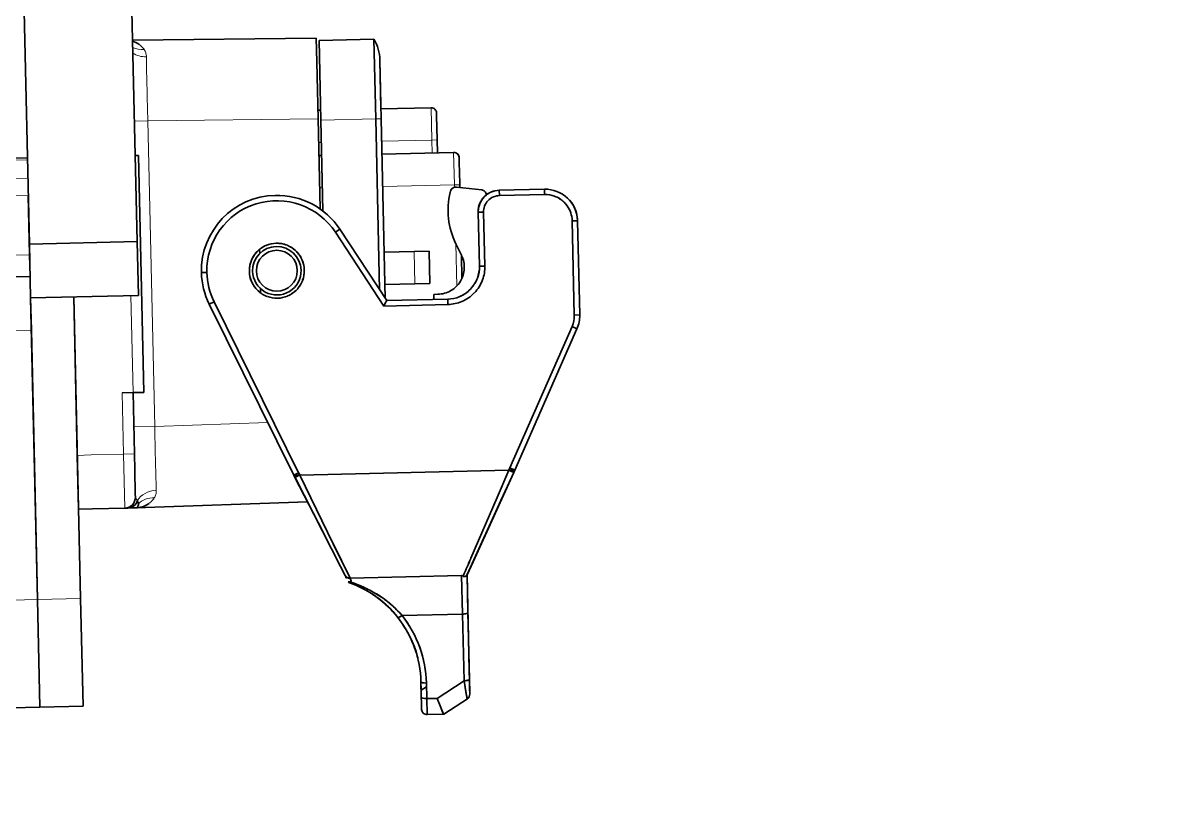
# Model space of a CAD drawing. Header units: inches. Extents: x 185496 to 352137, y 107182 to 179410.
# Drawn here: x 236063.6 to 236169.7, y 166601.7 to 166675.4 of the extents above; entities that cross this region are included whole.
import ezdxf

# ---------------------------------------------------------------- set-up
doc = ezdxf.new("R2010")
doc.units = ezdxf.units.IN
doc.header["$MEASUREMENT"] = 0
doc.linetypes.add('DASH', pattern=[0.35, 0.25, -0.1])

# ---------------------------------------------------------------- blocks, each defined once
blk = doc.blocks.new('机器人')
at = {"color": 7, "lineweight": 35, "ltscale": 0.000339418}
blk.add_line((-1702.19, 887.93), (-1702.2, 887.92), dxfattribs=at)
at = {"color": 7, "lineweight": 35, "ltscale": 0.003319}
blk.add_line((-1701.26, 888.33), (-1701.39, 888.3), dxfattribs=at)
at = {"color": 7, "lineweight": 35, "ltscale": 0.002843}
blk.add_line((-1701.39, 888.3), (-1701.28, 888.33), dxfattribs=at)
at = {"color": 7, "lineweight": 35, "ltscale": 0.218634}
for p, q in [((-1700.54, 888.42), (-1691.8, 888.42)), ((-1691.8, 888.42), (-1700.54, 888.42)), ((-1691.8, 888.42), (-1700.54, 888.42)), ((-1700.54, 888.42), (-1691.8, 888.42)), ((-1700.54, 888.42), (-1691.8, 888.42)), ((-1691.8, 887.92), (-1700.54, 887.92)), ((-1691.8, 887.92), (-1700.54, 887.92))]:
    blk.add_line(p, q, dxfattribs=at)
at = {"color": 7, "lineweight": 35, "ltscale": 0.0125}
for p, q in [((-1700.54, 887.92), (-1700.54, 888.42)), ((-1700.54, 887.92), (-1700.54, 888.42)), ((-1691.8, 888.42), (-1691.8, 887.92)), ((-1691.8, 888.42), (-1691.8, 887.92)), ((-1703.54, 885.42), (-1703.04, 885.42)), ((-1703.54, 885.42), (-1703.04, 885.42)), ((-1703.54, 881.22), (-1703.04, 881.22)), ((-1701.54, 879.72), (-1701.54, 879.22)), ((-1696.54, 879.22), (-1696.54, 879.72)), ((-1693.54, 876.22), (-1693.04, 876.22)), ((-1699.99, 865.93), (-1700.25, 866.36)), ((-1699.99, 865.93), (-1700.25, 866.36)), ((-1696.54, 853.92), (-1696.54, 853.42)), ((-1696.54, 853.92), (-1696.54, 853.42))]:
    blk.add_line(p, q, dxfattribs=at)
at = {"color": 7, "lineweight": 35, "ltscale": 0.012501}
for p, q in [((-1690.74, 887.69), (-1690.53, 888.14)), ((-1690.74, 887.69), (-1690.53, 888.14)), ((-1677.54, 882.08), (-1677.76, 881.63)), ((-1693.8, 854.53), (-1693.59, 854.08)), ((-1693.8, 854.53), (-1693.59, 854.08))]:
    blk.add_line(p, q, dxfattribs=at)
at = {"color": 7, "lineweight": 35, "ltscale": 0.358234}
blk.add_line((-1690.53, 888.14), (-1677.54, 882.08), dxfattribs=at)
blk.add_line((-1690.53, 888.14), (-1677.54, 882.08), dxfattribs=at)
blk.add_line((-1690.53, 888.14), (-1677.54, 882.08), dxfattribs=at)
blk.add_line((-1690.53, 888.14), (-1677.54, 882.08), dxfattribs=at)
blk.add_line((-1690.53, 888.14), (-1677.54, 882.08), dxfattribs=at)
at = {"color": 7, "lineweight": 35, "ltscale": 0.358018}
blk.add_line((-1677.76, 881.63), (-1690.74, 887.69), dxfattribs=at)
blk.add_line((-1677.76, 881.63), (-1690.74, 887.69), dxfattribs=at)
at = {"color": 7, "lineweight": 35, "ltscale": 0.105}
for p, q in [((-1703.54, 881.22), (-1703.54, 885.42)), ((-1703.54, 881.22), (-1703.54, 885.42)), ((-1703.04, 885.42), (-1703.04, 881.22)), ((-1703.04, 885.42), (-1703.04, 881.22))]:
    blk.add_line(p, q, dxfattribs=at)
at = {"color": 7, "lineweight": 35, "ltscale": 0.005876}
blk.add_line((-1677.55, 881.54), (-1677.76, 881.63), dxfattribs=at)
blk.add_line((-1677.55, 881.54), (-1677.76, 881.63), dxfattribs=at)
at = {"color": 7, "lineweight": 35, "ltscale": 0.006119}
blk.add_line((-1677.76, 881.63), (-1677.54, 881.53), dxfattribs=at)
at = {"color": 7, "lineweight": 35, "ltscale": 0.004702}
blk.add_line((-1677.55, 881.54), (-1677.53, 881.72), dxfattribs=at)
at = {"color": 7, "lineweight": 35, "ltscale": 0.004684}
blk.add_line((-1677.55, 881.54), (-1677.53, 881.72), dxfattribs=at)
at = {"color": 7, "lineweight": 35, "ltscale": 0.00623}
blk.add_line((-1677.32, 881.98), (-1677.54, 882.08), dxfattribs=at)
blk.add_line((-1677.32, 881.98), (-1677.54, 882.08), dxfattribs=at)
at = {"color": 7, "lineweight": 35, "ltscale": 0.006064}
blk.add_line((-1677.54, 882.08), (-1677.34, 881.93), dxfattribs=at)
blk.add_line((-1677.54, 882.08), (-1677.34, 881.93), dxfattribs=at)
at = {"color": 7, "lineweight": 35, "ltscale": 0.00027262}
blk.add_line((-1677.54, 882.08), (-1677.54, 882.08), dxfattribs=at)
at = {"color": 7, "lineweight": 35, "ltscale": 0.000273571}
blk.add_line((-1677.54, 882.08), (-1677.54, 882.08), dxfattribs=at)
at = {"color": 7, "lineweight": 35, "ltscale": 0.00045269}
blk.add_line((-1677.51, 882.01), (-1677.51, 882.03), dxfattribs=at)
at = {"color": 7, "lineweight": 35, "ltscale": 0.001063}
blk.add_line((-1677.5, 881.97), (-1677.5, 882.01), dxfattribs=at)
at = {"color": 7, "lineweight": 35, "ltscale": 0.089105}
blk.add_line((-1674.12, 880.41), (-1677.32, 881.98), dxfattribs=at)
at = {"color": 7, "lineweight": 35, "ltscale": 0.004661}
blk.add_line((-1677.15, 881.89), (-1677.32, 881.97), dxfattribs=at)
at = {"color": 7, "lineweight": 35, "ltscale": 0.485287}
blk.add_line((-1677.54, 862.11), (-1677.54, 881.53), dxfattribs=at)
blk.add_line((-1677.54, 862.11), (-1677.54, 881.53), dxfattribs=at)
at = {"color": 7, "lineweight": 35, "ltscale": 0.068616}
blk.add_line((-1677.54, 881.53), (-1675.05, 880.38), dxfattribs=at)
at = {"color": 7, "lineweight": 35, "ltscale": 0.068612}
blk.add_line((-1677.54, 881.53), (-1675.05, 880.38), dxfattribs=at)
at = {"color": 7, "lineweight": 35, "ltscale": 0.05925}
blk.add_line((-1703.92, 877.25), (-1703.6, 879.6), dxfattribs=at)
blk.add_line((-1703.92, 877.25), (-1703.6, 879.6), dxfattribs=at)
at = {"color": 7, "lineweight": 35, "ltscale": 0.125}
for p, q in [((-1701.54, 879.72), (-1696.54, 879.72)), ((-1701.54, 879.72), (-1696.54, 879.72)), ((-1701.54, 879.22), (-1696.54, 879.22)), ((-1699.54, 847.52), (-1694.54, 847.52)), ((-1679.83, 841.52), (-1674.83, 841.52)), ((-1694.54, 837.52), (-1699.54, 837.52))]:
    blk.add_line(p, q, dxfattribs=at)
at = {"color": 7, "lineweight": 35, "ltscale": 0.153748}
blk.add_line((-1675.05, 880.38), (-1669.46, 877.82), dxfattribs=at)
at = {"color": 7, "lineweight": 35, "ltscale": 0.153751}
blk.add_line((-1675.05, 880.38), (-1669.46, 877.82), dxfattribs=at)
at = {"color": 7, "lineweight": 35, "ltscale": 0.014568}
blk.add_line((-1673.59, 880.16), (-1674.12, 880.41), dxfattribs=at)
at = {"color": 7, "lineweight": 35, "ltscale": 0.000640869}
blk.add_line((-1706.62, 877.57), (-1706.64, 877.57), dxfattribs=at)
at = {"color": 7, "lineweight": 35, "ltscale": 0.01283}
blk.add_line((-1706.11, 877.57), (-1706.62, 877.57), dxfattribs=at)
at = {"color": 7, "lineweight": 35, "ltscale": 0.018713}
blk.add_line((-1705.36, 877.57), (-1706.11, 877.57), dxfattribs=at)
at = {"color": 7, "lineweight": 35, "ltscale": 0.030319}
blk.add_line((-1704.14, 877.57), (-1705.36, 877.57), dxfattribs=at)
at = {"color": 7, "lineweight": 13, "ltscale": 0.0125}
for p, q in [((-1704.14, 877.57), (-1704.14, 877.07)), ((-1708.34, 875.57), (-1708.34, 875.07))]:
    blk.add_line(p, q, dxfattribs=at)
at = {"color": 7, "lineweight": 35, "ltscale": 0.006796}
blk.add_line((-1704.14, 877.57), (-1703.87, 877.57), dxfattribs=at)
at = {"color": 7, "lineweight": 35, "ltscale": 0.030166}
blk.add_line((-1698.67, 877.08), (-1697.58, 877.59), dxfattribs=at)
blk.add_line((-1698.67, 877.08), (-1697.58, 877.59), dxfattribs=at)
at = {"color": 7, "lineweight": 35, "ltscale": 0.054541}
blk.add_line((-1697.61, 877.57), (-1695.43, 877.57), dxfattribs=at)
at = {"color": 7, "lineweight": 35, "ltscale": 0.000846608}
blk.add_line((-1669.46, 877.82), (-1669.43, 877.8), dxfattribs=at)
at = {"color": 7, "lineweight": 35, "ltscale": 0.000847248}
blk.add_line((-1669.46, 877.82), (-1669.43, 877.8), dxfattribs=at)
at = {"color": 7, "lineweight": 35, "ltscale": 0.087646}
blk.add_line((-1667.92, 877.42), (-1664.42, 877.42), dxfattribs=at)
blk.add_line((-1667.92, 877.42), (-1664.42, 877.42), dxfattribs=at)
blk.add_line((-1667.92, 877.42), (-1664.42, 877.42), dxfattribs=at)
at = {"color": 7, "lineweight": 35, "ltscale": 0.220834}
blk.add_line((-1659.09, 877.42), (-1667.92, 877.42), dxfattribs=at)
at = {"color": 7, "lineweight": 35, "ltscale": 0.154688}
for p, q in [((-1658.23, 877.42), (-1664.42, 877.42)), ((-1664.42, 877.42), (-1658.23, 877.42)), ((-1664.42, 877.42), (-1658.23, 877.42)), ((-1664.29, 876.92), (-1658.1, 876.92)), ((-1664.29, 876.92), (-1658.1, 876.92))]:
    blk.add_line(p, q, dxfattribs=at)
at = {"color": 7, "lineweight": 35, "ltscale": 0.017273}
blk.add_line((-1659.09, 877.42), (-1658.4, 877.42), dxfattribs=at)
at = {"color": 7, "lineweight": 35, "ltscale": 0.007233}
blk.add_line((-1659.09, 877.42), (-1658.8, 877.42), dxfattribs=at)
at = {"color": 7, "lineweight": 35, "ltscale": 0.011298}
blk.add_line((-1658.8, 877.42), (-1658.35, 877.42), dxfattribs=at)
at = {"color": 7, "lineweight": 35, "ltscale": 0.001257}
for p, q in [((-1658.4, 877.42), (-1658.35, 877.42)), ((-1674.95, 847.01), (-1674.99, 847.04))]:
    blk.add_line(p, q, dxfattribs=at)
at = {"color": 7, "lineweight": 35, "ltscale": 0.031631}
blk.add_line((-1658.23, 877.42), (-1656.96, 877.42), dxfattribs=at)
at = {"color": 7, "lineweight": 35, "ltscale": 0.023926}
blk.add_line((-1658.23, 877.42), (-1657.27, 877.42), dxfattribs=at)
blk.add_line((-1658.23, 877.42), (-1657.27, 877.42), dxfattribs=at)
at = {"color": 7, "lineweight": 35, "ltscale": 0.007706}
blk.add_line((-1657.27, 877.42), (-1656.96, 877.42), dxfattribs=at)
blk.add_line((-1657.27, 877.42), (-1656.96, 877.42), dxfattribs=at)
at = {"color": 7, "lineweight": 35, "ltscale": 0.002884}
blk.add_line((-1656.96, 877.42), (-1656.85, 877.42), dxfattribs=at)
blk.add_line((-1656.96, 877.42), (-1656.85, 877.42), dxfattribs=at)
blk.add_line((-1656.96, 877.42), (-1656.85, 877.42), dxfattribs=at)
at = {"color": 7, "lineweight": 13, "ltscale": 0.075}
for p, q in [((-1704.14, 877.07), (-1707.14, 877.07)), ((-1711.34, 875.07), (-1708.34, 875.07)), ((-1695.04, 873.2), (-1698.04, 873.2)), ((-1679.84, 845.82), (-1679.84, 842.82))]:
    blk.add_line(p, q, dxfattribs=at)
at = {"color": 7, "lineweight": 35, "ltscale": 0.166249}
blk.add_line((-1707.14, 870.42), (-1707.14, 877.07), dxfattribs=at)
at = {"color": 7, "lineweight": 13, "ltscale": 0.005902}
blk.add_line((-1703.91, 877.07), (-1704.14, 877.07), dxfattribs=at)
at = {"color": 7, "lineweight": 13, "ltscale": 0.166249}
blk.add_line((-1704.14, 870.42), (-1704.14, 877.07), dxfattribs=at)
at = {"color": 7, "lineweight": 35, "ltscale": 0.002826}
blk.add_line((-1703.55, 876.7), (-1703.44, 876.67), dxfattribs=at)
at = {"color": 7, "lineweight": 13, "ltscale": 0.098819}
blk.add_line((-1694.74, 877.07), (-1698.69, 877.07), dxfattribs=at)
at = {"color": 7, "lineweight": 35, "ltscale": 0.003399}
blk.add_line((-1667.92, 877.1), (-1667.8, 877.04), dxfattribs=at)
at = {"color": 7, "lineweight": 35, "ltscale": 0.003398}
blk.add_line((-1667.92, 877.1), (-1667.8, 877.04), dxfattribs=at)
at = {"color": 7, "lineweight": 35, "ltscale": 0.003442}
blk.add_line((-1667.8, 877.04), (-1667.86, 876.92), dxfattribs=at)
at = {"color": 7, "lineweight": 35, "ltscale": 0.003403}
for p, q in [((-1667.8, 877.04), (-1667.86, 876.92)), ((-1674.84, 846.68), (-1674.84, 846.82))]:
    blk.add_line(p, q, dxfattribs=at)
at = {"color": 7, "lineweight": 35, "ltscale": 0.25882}
blk.add_line((-1667.86, 876.92), (-1667.86, 866.57), dxfattribs=at)
blk.add_line((-1667.86, 876.92), (-1667.86, 866.57), dxfattribs=at)
at = {"color": 7, "lineweight": 35, "ltscale": 0.08934}
blk.add_line((-1667.86, 876.92), (-1664.29, 876.92), dxfattribs=at)
blk.add_line((-1667.86, 876.92), (-1664.29, 876.92), dxfattribs=at)
at = {"color": 7, "lineweight": 35, "ltscale": 0.140221}
blk.add_line((-1664.29, 876.92), (-1664.29, 871.31), dxfattribs=at)
blk.add_line((-1664.29, 876.92), (-1664.29, 871.31), dxfattribs=at)
at = {"color": 7, "lineweight": 35, "ltscale": 0.074193}
blk.add_line((-1658.1, 876.92), (-1656.53, 874.4), dxfattribs=at)
blk.add_line((-1658.1, 876.92), (-1656.53, 874.4), dxfattribs=at)
at = {"color": 7, "lineweight": 35, "ltscale": 0.065097}
for p, q in [((-1655.04, 874.98), (-1656.42, 877.19)), ((-1656.42, 877.19), (-1655.04, 874.98)), ((-1655.04, 874.98), (-1656.42, 877.19))]:
    blk.add_line(p, q, dxfattribs=at)
at = {"color": 7, "lineweight": 35, "ltscale": 0.003381}
blk.add_line((-1710.71, 875.57), (-1710.84, 875.57), dxfattribs=at)
at = {"color": 7, "lineweight": 35, "ltscale": 0.002441}
for p, q in [((-1710.61, 875.57), (-1710.71, 875.57)), ((-1667.89, 866.22), (-1667.99, 866.22)), ((-1667.89, 866.22), (-1667.99, 866.22))]:
    blk.add_line(p, q, dxfattribs=at)
at = {"color": 7, "lineweight": 35, "ltscale": 0.056674}
blk.add_line((-1708.34, 875.57), (-1710.61, 875.57), dxfattribs=at)
at = {"color": 7, "lineweight": 35, "ltscale": 0.030002}
blk.add_line((-1707.14, 875.57), (-1708.34, 875.57), dxfattribs=at)
at = {"color": 7, "lineweight": 35, "ltscale": 0.010001}
blk.add_line((-1694.02, 875.32), (-1694.02, 874.92), dxfattribs=at)
at = {"color": 7, "lineweight": 35, "ltscale": 0.141779}
blk.add_line((-1693.54, 870.55), (-1693.54, 876.22), dxfattribs=at)
blk.add_line((-1693.54, 870.55), (-1693.54, 876.22), dxfattribs=at)
at = {"color": 7, "lineweight": 35, "ltscale": 0.148708}
blk.add_line((-1693.04, 876.22), (-1693.04, 870.27), dxfattribs=at)
blk.add_line((-1693.04, 876.22), (-1693.04, 870.27), dxfattribs=at)
at = {"color": 7, "lineweight": 35, "ltscale": 0.116249}
blk.add_line((-1711.34, 870.42), (-1711.34, 875.07), dxfattribs=at)
at = {"color": 7, "lineweight": 13, "ltscale": 0.030002}
blk.add_line((-1707.14, 875.07), (-1708.34, 875.07), dxfattribs=at)
at = {"color": 7, "lineweight": 13, "ltscale": 0.116249}
blk.add_line((-1708.34, 870.42), (-1708.34, 875.07), dxfattribs=at)
at = {"color": 7, "lineweight": 35, "ltscale": 0.034641}
for p, q in [((-1698.04, 874.59), (-1698.04, 873.2)), ((-1695.04, 874.59), (-1695.04, 873.2))]:
    blk.add_line(p, q, dxfattribs=at)
at = {"color": 7, "lineweight": 35, "ltscale": 0.075}
for p, q in [((-1695.04, 874.59), (-1698.04, 874.59)), ((-1674.84, 845.82), (-1674.84, 842.82)), ((-1694.54, 837.52), (-1691.54, 837.52))]:
    blk.add_line(p, q, dxfattribs=at)
at = {"color": 7, "lineweight": 35, "ltscale": 0.011978}
blk.add_line((-1693.54, 874.92), (-1694.02, 874.92), dxfattribs=at)
at = {"color": 7, "lineweight": 35, "ltscale": 0.024582}
blk.add_line((-1656.53, 874.4), (-1656.53, 873.42), dxfattribs=at)
blk.add_line((-1656.53, 874.4), (-1656.53, 873.42), dxfattribs=at)
at = {"color": 7, "lineweight": 35, "ltscale": 3.97901e-05}
blk.add_line((-1655.04, 874.98), (-1655.04, 874.98), dxfattribs=at)
at = {"color": 7, "lineweight": 35, "ltscale": 0.03887}
blk.add_line((-1655.04, 874.98), (-1655.04, 873.42), dxfattribs=at)
at = {"color": 7, "lineweight": 35, "ltscale": 0.038876}
blk.add_line((-1655.04, 873.42), (-1655.04, 874.98), dxfattribs=at)
blk.add_line((-1655.04, 873.42), (-1655.04, 874.98), dxfattribs=at)
at = {"color": 7, "lineweight": 35, "ltscale": 5.18799e-05}
blk.add_line((-1655.04, 874.98), (-1655.04, 874.98), dxfattribs=at)
at = {"color": 7, "lineweight": 35, "ltscale": 5.34929e-05}
blk.add_line((-1655.04, 874.98), (-1655.04, 874.98), dxfattribs=at)
at = {"color": 7, "lineweight": 35, "ltscale": 0.069492}
for p, q in [((-1698.04, 873.2), (-1698.04, 870.42)), ((-1695.04, 870.42), (-1695.04, 873.2))]:
    blk.add_line(p, q, dxfattribs=at)
at = {"color": 7, "lineweight": 35, "ltscale": 0.036212}
blk.add_line((-1656.53, 873.42), (-1657.97, 873.42), dxfattribs=at)
at = {"color": 7, "lineweight": 35, "ltscale": 0.014739}
for p, q in [((-1657.32, 872.92), (-1657.63, 873.42)), ((-1657.32, 872.92), (-1657.63, 873.42)), ((-1657.63, 873.42), (-1657.32, 872.92)), ((-1657.32, 872.92), (-1657.63, 873.42)), ((-1657.63, 873.42), (-1657.32, 872.92))]:
    blk.add_line(p, q, dxfattribs=at)
at = {"color": 7, "lineweight": 35, "ltscale": 0.037057}
blk.add_line((-1655.04, 873.42), (-1656.53, 873.42), dxfattribs=at)
blk.add_line((-1655.04, 873.42), (-1656.53, 873.42), dxfattribs=at)
at = {"color": 7, "lineweight": 35, "ltscale": 0.000377423}
blk.add_line((-1661.78, 872.22), (-1661.76, 872.23), dxfattribs=at)
at = {"color": 7, "lineweight": 35, "ltscale": 0.003042}
blk.add_line((-1661.6, 872.29), (-1661.71, 872.25), dxfattribs=at)
at = {"color": 7, "lineweight": 35, "ltscale": 0.006491}
blk.add_line((-1661.6, 872.29), (-1661.36, 872.38), dxfattribs=at)
at = {"color": 7, "lineweight": 35, "ltscale": 0.006549}
blk.add_line((-1661.35, 872.38), (-1661.6, 872.29), dxfattribs=at)
at = {"color": 7, "lineweight": 35, "ltscale": 0.002082}
blk.add_line((-1661.53, 872.32), (-1661.45, 872.35), dxfattribs=at)
at = {"color": 7, "lineweight": 35, "ltscale": 0.003932}
blk.add_line((-1661.36, 872.38), (-1661.5, 872.33), dxfattribs=at)
at = {"color": 7, "lineweight": 35, "ltscale": 0.006497}
blk.add_line((-1661.43, 872.35), (-1661.18, 872.44), dxfattribs=at)
at = {"color": 7, "lineweight": 35, "ltscale": 0.00215}
blk.add_line((-1660.42, 872.65), (-1660.34, 872.67), dxfattribs=at)
at = {"color": 7, "lineweight": 35, "ltscale": 0.000722933}
blk.add_line((-1660.34, 872.67), (-1660.31, 872.67), dxfattribs=at)
at = {"color": 7, "lineweight": 35, "ltscale": 0.000663349}
blk.add_line((-1660.31, 872.67), (-1660.34, 872.67), dxfattribs=at)
at = {"color": 7, "lineweight": 35, "ltscale": 0.019696}
blk.add_line((-1657.32, 872.92), (-1658.1, 872.92), dxfattribs=at)
at = {"color": 7, "lineweight": 35, "ltscale": 0.036209}
blk.add_line((-1658.1, 872.92), (-1656.66, 872.92), dxfattribs=at)
at = {"color": 7, "lineweight": 35, "ltscale": 0.016513}
blk.add_line((-1656.66, 872.92), (-1657.32, 872.92), dxfattribs=at)
at = {"color": 7, "lineweight": 35, "ltscale": 0.010849}
blk.add_line((-1656.22, 872.92), (-1656.66, 872.92), dxfattribs=at)
blk.add_line((-1656.22, 872.92), (-1656.66, 872.92), dxfattribs=at)
at = {"color": 7, "lineweight": 35, "ltscale": 0.015063}
blk.add_line((-1655.62, 872.92), (-1656.22, 872.92), dxfattribs=at)
blk.add_line((-1655.62, 872.92), (-1656.22, 872.92), dxfattribs=at)
at = {"color": 7, "lineweight": 35, "ltscale": 0.001883}
blk.add_line((-1655.54, 872.92), (-1655.62, 872.92), dxfattribs=at)
blk.add_line((-1655.54, 872.92), (-1655.62, 872.92), dxfattribs=at)
at = {"color": 7, "lineweight": 35, "ltscale": 0.127312}
blk.add_line((-1717.82, 869.91), (-1717.82, 864.82), dxfattribs=at)
at = {"color": 7, "lineweight": 35, "ltscale": 0.185001}
for p, q in [((-1717.82, 869.91), (-1710.42, 869.91)), ((-1717.82, 864.82), (-1710.42, 864.82))]:
    blk.add_line(p, q, dxfattribs=at)
at = {"color": 7, "lineweight": 35, "ltscale": 0.113147}
blk.add_line((-1711.34, 870.42), (-1715.87, 870.42), dxfattribs=at)
at = {"color": 7, "lineweight": 35, "ltscale": 0.136249}
blk.add_line((-1710.42, 870.42), (-1715.87, 870.42), dxfattribs=at)
at = {"color": 7, "lineweight": 35, "ltscale": 0.416724}
blk.add_line((-1693.75, 870.42), (-1710.42, 870.42), dxfattribs=at)
at = {"color": 7, "lineweight": 13, "ltscale": 0.012689}
blk.add_line((-1710.42, 870.42), (-1710.42, 869.91), dxfattribs=at)
at = {"color": 7, "lineweight": 35, "ltscale": 0.39642}
blk.add_line((-1694.56, 869.91), (-1710.42, 869.91), dxfattribs=at)
at = {"color": 7, "lineweight": 13, "ltscale": 0.127312}
blk.add_line((-1710.42, 864.82), (-1710.42, 869.91), dxfattribs=at)
at = {"color": 7, "lineweight": 35, "ltscale": 0.197791}
blk.add_line((-1700.25, 866.36), (-1693.54, 870.55), dxfattribs=at)
blk.add_line((-1700.25, 866.36), (-1693.54, 870.55), dxfattribs=at)
blk.add_line((-1700.25, 866.36), (-1693.54, 870.55), dxfattribs=at)
at = {"color": 7, "lineweight": 35, "ltscale": 0.204719}
blk.add_line((-1693.04, 870.27), (-1699.99, 865.93), dxfattribs=at)
blk.add_line((-1693.04, 870.27), (-1699.99, 865.93), dxfattribs=at)
at = {"color": 7, "lineweight": 35, "ltscale": 0.001633}
blk.add_line((-1666.19, 868.8), (-1666.16, 868.85), dxfattribs=at)
at = {"color": 7, "lineweight": 35, "ltscale": 0.001046}
blk.add_line((-1666.19, 868.8), (-1666.17, 868.83), dxfattribs=at)
at = {"color": 7, "lineweight": 35, "ltscale": 0.000974214}
blk.add_line((-1666.19, 868.8), (-1666.17, 868.83), dxfattribs=at)
at = {"color": 7, "lineweight": 35, "ltscale": 0.000891197}
blk.add_line((-1666.17, 868.83), (-1666.19, 868.8), dxfattribs=at)
at = {"color": 7, "lineweight": 35, "ltscale": 0.00032657}
blk.add_line((-1666.17, 868.83), (-1666.17, 868.84), dxfattribs=at)
at = {"color": 7, "lineweight": 35, "ltscale": 0.000271611}
blk.add_line((-1666.14, 868.87), (-1666.14, 868.88), dxfattribs=at)
at = {"color": 7, "lineweight": 35, "ltscale": 0.003087}
blk.add_line((-1666.9, 867.68), (-1666.84, 867.79), dxfattribs=at)
at = {"color": 7, "lineweight": 35, "ltscale": 0.005093}
blk.add_line((-1666.85, 867.78), (-1666.74, 867.95), dxfattribs=at)
at = {"color": 7, "lineweight": 35, "ltscale": 0.004549}
blk.add_line((-1666.3, 868.65), (-1666.19, 868.8), dxfattribs=at)
at = {"color": 7, "lineweight": 35, "ltscale": 0.004359}
blk.add_line((-1666.3, 868.66), (-1666.19, 868.8), dxfattribs=at)
at = {"color": 7, "lineweight": 35, "ltscale": 0.003581}
blk.add_line((-1666.19, 868.8), (-1666.28, 868.68), dxfattribs=at)
at = {"color": 7, "lineweight": 35, "ltscale": 0.002803}
blk.add_line((-1666.26, 868.71), (-1666.19, 868.8), dxfattribs=at)
at = {"color": 7, "lineweight": 35, "ltscale": 0.000111264}
blk.add_line((-1668.13, 866.12), (-1668.13, 866.12), dxfattribs=at)
at = {"color": 7, "lineweight": 35, "ltscale": 0.002448}
blk.add_line((-1667.89, 866.22), (-1667.99, 866.22), dxfattribs=at)
at = {"color": 7, "lineweight": 35, "ltscale": 0.002444}
blk.add_line((-1667.89, 866.22), (-1667.99, 866.22), dxfattribs=at)
at = {"color": 7, "lineweight": 35, "ltscale": 0.001057}
blk.add_line((-1667.9, 866.18), (-1667.89, 866.22), dxfattribs=at)
blk.add_line((-1667.9, 866.18), (-1667.89, 866.22), dxfattribs=at)
at = {"color": 7, "lineweight": 35, "ltscale": 0.006599}
blk.add_line((-1667.53, 866.67), (-1667.53, 866.4), dxfattribs=at)
blk.add_line((-1667.53, 866.67), (-1667.53, 866.4), dxfattribs=at)
at = {"color": 7, "lineweight": 35, "ltscale": 0.000471642}
blk.add_line((-1667.52, 866.39), (-1667.53, 866.4), dxfattribs=at)
at = {"color": 7, "lineweight": 35, "ltscale": 0.000377818}
blk.add_line((-1667.44, 866.51), (-1667.44, 866.5), dxfattribs=at)
at = {"color": 7, "lineweight": 35, "ltscale": 0.002455}
blk.add_line((-1667.43, 866.54), (-1667.39, 866.63), dxfattribs=at)
at = {"color": 7, "lineweight": 35, "ltscale": 0.000907317}
blk.add_line((-1667.43, 866.54), (-1667.41, 866.57), dxfattribs=at)
at = {"color": 7, "lineweight": 35, "ltscale": 0.000836211}
blk.add_line((-1667.41, 866.57), (-1667.43, 866.54), dxfattribs=at)
at = {"color": 7, "lineweight": 35, "ltscale": 0.000633321}
blk.add_line((-1667.43, 866.54), (-1667.42, 866.56), dxfattribs=at)
at = {"color": 7, "lineweight": 35, "ltscale": 0.000541515}
blk.add_line((-1667.43, 866.54), (-1667.42, 866.56), dxfattribs=at)
at = {"color": 7, "lineweight": 35, "ltscale": 0.000255036}
blk.add_line((-1667.43, 866.54), (-1667.42, 866.55), dxfattribs=at)
at = {"color": 7, "lineweight": 35, "ltscale": 0.000256461}
blk.add_line((-1667.42, 866.55), (-1667.43, 866.54), dxfattribs=at)
at = {"color": 7, "lineweight": 35, "ltscale": 0.426278}
blk.add_line((-1718.04, 864.57), (-1718.24, 847.52), dxfattribs=at)
at = {"color": 7, "lineweight": 35, "ltscale": 0.054904}
blk.add_line((-1715.85, 864.57), (-1718.04, 864.57), dxfattribs=at)
at = {"color": 7, "lineweight": 35, "ltscale": 0.132553}
blk.add_line((-1710.55, 864.57), (-1715.85, 864.57), dxfattribs=at)
at = {"color": 7, "lineweight": 35, "ltscale": 0.00625}
for p, q in [((-1711.34, 864.57), (-1711.34, 864.82)), ((-1707.14, 864.57), (-1707.14, 864.82))]:
    blk.add_line(p, q, dxfattribs=at)
at = {"color": 7, "lineweight": 13, "ltscale": 0.395083}
blk.add_line((-1710.55, 864.57), (-1710.72, 848.77), dxfattribs=at)
at = {"color": 7, "lineweight": 35, "ltscale": 0.209116}
blk.add_line((-1702.18, 864.57), (-1710.55, 864.57), dxfattribs=at)
at = {"color": 7, "lineweight": 35, "ltscale": 0.209073}
blk.add_line((-1710.54, 864.57), (-1702.18, 864.57), dxfattribs=at)
at = {"color": 7, "lineweight": 35, "ltscale": 0.21077}
blk.add_line((-1701.99, 864.82), (-1710.42, 864.82), dxfattribs=at)
at = {"color": 7, "lineweight": 13, "ltscale": 0.00625}
for p, q in [((-1708.34, 864.57), (-1708.34, 864.82)), ((-1704.14, 864.57), (-1704.14, 864.82))]:
    blk.add_line(p, q, dxfattribs=at)
at = {"color": 7, "lineweight": 35, "ltscale": 0.147452}
blk.add_line((-1672.18, 864.58), (-1677.54, 862.12), dxfattribs=at)
blk.add_line((-1672.18, 864.58), (-1677.54, 862.12), dxfattribs=at)
at = {"color": 7, "lineweight": 35, "ltscale": 0.043858}
blk.add_line((-1673.88, 863.35), (-1672.3, 864.12), dxfattribs=at)
at = {"color": 7, "lineweight": 35, "ltscale": 0.043818}
blk.add_line((-1673.88, 863.35), (-1672.3, 864.12), dxfattribs=at)
at = {"color": 7, "lineweight": 35, "ltscale": 0.001465}
blk.add_line((-1696.45, 862.97), (-1696.51, 862.97), dxfattribs=at)
at = {"color": 7, "lineweight": 35, "ltscale": 0.095842}
blk.add_line((-1677.32, 861.66), (-1673.88, 863.35), dxfattribs=at)
at = {"color": 7, "lineweight": 35, "ltscale": 0.095753}
blk.add_line((-1677.32, 861.67), (-1673.88, 863.35), dxfattribs=at)
at = {"color": 7, "lineweight": 35, "ltscale": 0.39903}
blk.add_line((-1674.84, 846.83), (-1675.02, 862.79), dxfattribs=at)
at = {"color": 7, "lineweight": 35, "ltscale": 0.001198}
blk.add_line((-1694.36, 861.73), (-1694.38, 861.77), dxfattribs=at)
at = {"color": 7, "lineweight": 35, "ltscale": 0.4425}
for p, q in [((-1693.8, 854.53), (-1677.76, 862.01)), ((-1693.8, 854.53), (-1677.76, 862.01)), ((-1693.59, 854.08), (-1677.54, 861.56)), ((-1693.59, 854.08), (-1677.54, 861.56))]:
    blk.add_line(p, q, dxfattribs=at)
at = {"color": 7, "lineweight": 35, "ltscale": 0.005893}
blk.add_line((-1677.76, 862.01), (-1677.54, 862.11), dxfattribs=at)
at = {"color": 7, "lineweight": 35, "ltscale": 0.012499}
blk.add_line((-1677.54, 861.56), (-1677.76, 862.01), dxfattribs=at)
at = {"color": 7, "lineweight": 35, "ltscale": 0.004826}
blk.add_line((-1677.55, 862.11), (-1677.72, 862.03), dxfattribs=at)
at = {"color": 7, "lineweight": 35, "ltscale": 0.005409}
blk.add_line((-1677.52, 861.89), (-1677.55, 862.11), dxfattribs=at)
at = {"color": 7, "lineweight": 35, "ltscale": 0.003503}
blk.add_line((-1677.54, 862.13), (-1677.54, 862.27), dxfattribs=at)
at = {"color": 7, "lineweight": 35, "ltscale": 0.005475}
blk.add_line((-1677.36, 861.7), (-1677.54, 861.56), dxfattribs=at)
blk.add_line((-1677.36, 861.7), (-1677.54, 861.56), dxfattribs=at)
at = {"color": 7, "lineweight": 35, "ltscale": 0.006104}
blk.add_line((-1677.54, 861.56), (-1677.32, 861.66), dxfattribs=at)
at = {"color": 7, "lineweight": 35, "ltscale": 0.000271675}
blk.add_line((-1677.54, 861.56), (-1677.54, 861.56), dxfattribs=at)
at = {"color": 7, "lineweight": 35, "ltscale": 0.00343}
blk.add_line((-1677.51, 861.76), (-1677.52, 861.89), dxfattribs=at)
at = {"color": 7, "lineweight": 35, "ltscale": 0.000591002}
blk.add_line((-1677.34, 861.71), (-1677.36, 861.7), dxfattribs=at)
blk.add_line((-1677.34, 861.71), (-1677.36, 861.7), dxfattribs=at)
blk.add_line((-1677.34, 861.71), (-1677.36, 861.7), dxfattribs=at)
at = {"color": 7, "lineweight": 35, "ltscale": 0.000594343}
blk.add_line((-1677.34, 861.71), (-1677.36, 861.7), dxfattribs=at)
at = {"color": 7, "lineweight": 35, "ltscale": 0.002074}
blk.add_line((-1698.94, 861.29), (-1698.97, 861.21), dxfattribs=at)
at = {"color": 7, "lineweight": 13, "ltscale": 0.262157}
blk.add_line((-1682.36, 848.77), (-1682.48, 859.25), dxfattribs=at)
at = {"color": 7, "lineweight": 35, "ltscale": 0.001338}
blk.add_line((-1698.71, 859.07), (-1698.68, 859.02), dxfattribs=at)
at = {"color": 7, "lineweight": 35, "ltscale": 0.009735}
for p, q in [((-1698.57, 858.87), (-1698.18, 858.87)), ((-1694.52, 858.87), (-1694.91, 858.87))]:
    blk.add_line(p, q, dxfattribs=at)
at = {"color": 7, "lineweight": 13}
for p, q in [((-1710.72, 848.77), (-1682.36, 848.77)), ((-1707.37, 837.52), (-1707.37, 813.52)), ((-1705.67, 813.52), (-1705.67, 837.52)), ((-1704.04, 837.52), (-1704.04, 813.52)), ((-1698.54, 810.52), (-1698.54, 837.52)), ((-1691.54, 810.52), (-1691.54, 837.52)), ((-1666.54, 706.76), (-1666.54, 837.52))]:
    blk.add_line(p, q, dxfattribs=at)
at = {"color": 7, "lineweight": 13, "ltscale": 0.031192}
blk.add_line((-1710.72, 847.52), (-1710.72, 848.77), dxfattribs=at)
at = {"color": 7, "lineweight": 13, "ltscale": 0.048692}
blk.add_line((-1682.36, 848.77), (-1682.36, 846.82), dxfattribs=at)
at = {"color": 7, "lineweight": 13, "ltscale": 0.000351473}
for p, q in [((-1717.36, 848.58), (-1717.37, 848.57)), ((-1675.72, 848.57), (-1675.73, 848.58))]:
    blk.add_line(p, q, dxfattribs=at)
at = {"color": 7, "lineweight": 35}
for p, q in [((-1685.54, 847.82), (-1707.54, 847.82)), ((-1813.54, 847.52), (-1699.54, 847.52)), ((-1694.54, 841.52), (-1666.54, 841.52)), ((-1813.54, 837.52), (-1699.54, 837.52)), ((-1707.55, 813.52), (-1707.55, 837.52)), ((-1696.54, 837.52), (-1696.54, 810.52)), ((-1694.54, 837.52), (-1666.54, 837.52)), ((-1691.54, 837.52), (-1666.54, 837.52)), ((-1656.54, 837.52), (-1656.54, 697.5))]:
    blk.add_line(p, q, dxfattribs=at)
at = {"color": 7, "lineweight": 35, "ltscale": 0.007487}
blk.add_line((-1707.54, 847.52), (-1707.54, 847.82), dxfattribs=at)
at = {"color": 7, "lineweight": 35, "ltscale": 0.025}
for p in [(-1685.54, 847.82), (-1685.54, 845.82)]:
    blk.add_line(p, (-1685.54, 846.82), dxfattribs=at)
at = {"color": 7, "lineweight": 35, "ltscale": 0.25}
for p, q in [((-1699.54, 837.52), (-1699.54, 847.52)), ((-1694.54, 847.52), (-1694.54, 837.52)), ((-1666.54, 841.52), (-1656.54, 841.52)), ((-1656.54, 837.52), (-1666.54, 837.52)), ((-1666.54, 837.52), (-1656.54, 837.52))]:
    blk.add_line(p, q, dxfattribs=at)
at = {"color": 7, "lineweight": 13, "ltscale": 0.225}
blk.add_line((-1694.54, 846.82), (-1685.54, 846.82), dxfattribs=at)
at = {"color": 7, "lineweight": 35, "ltscale": 0.142499}
blk.add_line((-1685.54, 846.82), (-1679.84, 846.82), dxfattribs=at)
at = {"color": 7, "lineweight": 35, "ltscale": 0.036813}
blk.add_line((-1679.84, 846.82), (-1678.37, 846.82), dxfattribs=at)
at = {"color": 7, "lineweight": 13, "ltscale": 0.025}
blk.add_line((-1679.84, 846.82), (-1679.84, 845.82), dxfattribs=at)
at = {"color": 7, "lineweight": 35, "ltscale": 0.056165}
blk.add_line((-1678.37, 846.82), (-1676.12, 846.82), dxfattribs=at)
at = {"color": 7, "lineweight": 35, "ltscale": 0.007022}
blk.add_line((-1676.12, 846.82), (-1675.84, 846.82), dxfattribs=at)
at = {"color": 7, "lineweight": 35, "ltscale": 0.001774}
blk.add_line((-1675.22, 847.08), (-1675.29, 847.07), dxfattribs=at)
at = {"color": 7, "lineweight": 35, "ltscale": 0.000447684}
blk.add_line((-1674.97, 847.03), (-1674.99, 847.04), dxfattribs=at)
at = {"color": 7, "lineweight": 35, "ltscale": 0.000809769}
blk.add_line((-1674.85, 846.85), (-1674.85, 846.89), dxfattribs=at)
at = {"color": 7, "lineweight": 35, "ltscale": 0.000820868}
blk.add_line((-1674.85, 846.85), (-1674.85, 846.89), dxfattribs=at)
at = {"color": 7, "lineweight": 35, "ltscale": 0.000403132}
blk.add_line((-1674.84, 846.84), (-1674.85, 846.85), dxfattribs=at)
at = {"color": 7, "lineweight": 35, "ltscale": 0.000188302}
blk.add_line((-1674.84, 846.83), (-1674.84, 846.84), dxfattribs=at)
at = {"color": 7, "lineweight": 35, "ltscale": 9.48012e-05}
blk.add_line((-1674.84, 846.83), (-1674.84, 846.83), dxfattribs=at)
at = {"color": 7, "lineweight": 35, "ltscale": 9.31286e-05}
blk.add_line((-1674.84, 846.83), (-1674.84, 846.83), dxfattribs=at)
at = {"color": 7, "lineweight": 35, "ltscale": 0.003697}
blk.add_line((-1674.84, 846.53), (-1674.84, 846.68), dxfattribs=at)
at = {"color": 7, "lineweight": 35, "ltscale": 0.00199}
blk.add_line((-1674.84, 846.45), (-1674.84, 846.53), dxfattribs=at)
at = {"color": 7, "lineweight": 13, "ltscale": 0.142499}
blk.add_line((-1679.84, 845.82), (-1685.54, 845.82), dxfattribs=at)
at = {"color": 7, "lineweight": 13, "ltscale": 0.125}
blk.add_line((-1674.84, 845.82), (-1679.84, 845.82), dxfattribs=at)
at = {"color": 7, "lineweight": 35, "ltscale": 0.002238}
blk.add_line((-1674.84, 846.36), (-1674.84, 846.45), dxfattribs=at)
at = {"color": 7, "lineweight": 35, "ltscale": 0.006552}
blk.add_line((-1674.84, 846.1), (-1674.84, 846.36), dxfattribs=at)
at = {"color": 7, "lineweight": 35, "ltscale": 0.006969}
blk.add_line((-1674.84, 845.82), (-1674.84, 846.1), dxfattribs=at)
at = {"color": 7, "lineweight": 13, "ltscale": 0.0325}
blk.add_line((-1679.83, 841.52), (-1679.84, 842.82), dxfattribs=at)
at = {"color": 7, "lineweight": 35, "ltscale": 0.0325}
for p, q in [((-1674.83, 841.52), (-1674.83, 842.82)), ((-1674.83, 842.82), (-1674.83, 841.52))]:
    blk.add_line(p, q, dxfattribs=at)
at = {"color": 7, "lineweight": 35, "ltscale": 0.367749}
blk.add_line((-1679.83, 841.52), (-1694.54, 841.52), dxfattribs=at)
at = {"color": 7, "lineweight": 13, "ltscale": 0.1}
blk.add_line((-1666.54, 841.52), (-1666.54, 837.52), dxfattribs=at)
at = {"color": 7, "lineweight": 35, "ltscale": 0.1}
blk.add_line((-1656.54, 841.52), (-1656.54, 837.52), dxfattribs=at)
at = {"color": 7, "lineweight": 35, "ltscale": 0.137296}
blk.add_line((-1698.54, 837.52), (-1704.04, 837.52), dxfattribs=at)
at = {"color": 7, "lineweight": 35, "ltscale": 0.05}
blk.add_line((-1696.54, 837.52), (-1698.54, 837.52), dxfattribs=at)
at = {"color": 7, "lineweight": 35}
for points in [[(-1677.51, 881.88), (-1677.51, 882.02), (-1677.52, 882.05)], [(-1677.51, 881.88), (-1677.5, 881.99), (-1677.52, 882.05)], [(-1667.92, 877.42), (-1669.13, 878.01), (-1677.32, 881.97)], [(-1667.91, 877.41), (-1668.63, 877.77), (-1674.74, 880.72), (-1677.32, 881.97)], [(-1658.23, 877.42), (-1658.21, 877.42), (-1658.18, 877.39), (-1658.13, 877.26), (-1658.1, 876.92)], [(-1658.1, 876.92), (-1656.87, 877.09), (-1656.49, 877.16), (-1656.43, 877.18), (-1656.42, 877.18), (-1656.42, 877.18), (-1656.42, 877.19)], [(-1658.1, 876.92), (-1656.74, 877.11), (-1656.5, 877.16), (-1656.43, 877.18), (-1656.43, 877.18), (-1656.42, 877.18), (-1656.42, 877.18), (-1656.42, 877.19)], [(-1656.55, 877.15), (-1656.44, 877.17), (-1656.43, 877.18), (-1656.42, 877.18), (-1656.42, 877.18), (-1656.42, 877.19)], [(-1656.53, 874.4), (-1655.82, 874.64), (-1655.18, 874.89), (-1655.06, 874.96), (-1655.05, 874.97), (-1655.04, 874.98)], [(-1656.53, 874.4), (-1655.82, 874.64), (-1655.19, 874.89), (-1655.06, 874.96), (-1655.05, 874.97), (-1655.04, 874.98)], [(-1693.38, 870.47), (-1693.18, 870.35), (-1693.04, 870.27)], [(-1693.38, 870.47), (-1693.08, 870.29), (-1693.04, 870.27)], [(-1677.32, 861.67), (-1668.96, 865.71), (-1668.13, 866.12)], [(-1667.86, 866.57), (-1671.1, 865.07), (-1672.18, 864.58)], [(-1667.86, 866.57), (-1671.06, 865.09), (-1672.18, 864.58)], [(-1667.86, 866.57), (-1667.69, 866.63), (-1667.46, 866.68)], [(-1677.54, 861.56), (-1677.51, 861.61), (-1677.5, 861.7), (-1677.51, 861.76)], [(-1674.84, 846.83), (-1674.85, 847), (-1674.96, 847.55), (-1675.07, 847.81), (-1675.23, 848.09)]]:
    blk.add_lwpolyline(points, dxfattribs=at)
at = {"color": 7, "lineweight": 13}
blk.add_lwpolyline([(-1675.51, 847.01), (-1675.73, 846.84), (-1675.84, 846.82)], dxfattribs=at)
at = {"color": 7, "lineweight": 35}
blk.add_circle((-1696.54, 860.42), 1.9, dxfattribs=at)
for centre, radius, start, end in [((-1700.54, 885.42), 3, 90, 180), ((-1700.54, 885.42), 3, 90, 180), ((-1700.54, 885.42), 3, 121.1892, 137.3168), ((-1700.54, 885.42), 3, 123.5574, 136.8343), ((-1700.54, 885.43), 3, 106.4422, 123.6387), ((-1700.54, 885.42), 2.5, 95.0797, 128.4298), ((-1700.54, 885.42), 2.5, 95.0708, 128.4353), ((-1700.59, 885.57), 2.85, 106.254, 114.9388), ((-1700.54, 885.42), 3, 90, 103.9584), ((-1700.55, 885.47), 2.45, 89.9341, 95.0985), ((-1700.55, 885.55), 2.37, 89.8223, 95.1639), ((-1691.8, 885.42), 3, 65, 90), ((-1691.8, 885.42), 3, 65, 90), ((-1691.8, 885.42), 3, 65, 90), ((-1691.8, 885.41), 2.51, 65.049, 89.951), ((-1691.8, 885.41), 2.51, 65.0499, 89.9501), ((-1700.54, 885.42), 2.5, 134.9613, 146.6448), ((-1700.57, 885.44), 2.47, 134.8747, 146.6961), ((-1700.69, 885.58), 2.29, 128.2161, 135.3665), ((-1700.66, 885.55), 2.32, 128.2935, 135.3222), ((-1700.57, 885.43), 2.48, 158.3339, 180.1207), ((-1700.57, 885.43), 2.48, 158.3196, 180.1214), ((-1700.58, 885.44), 2.46, 152.5182, 158.4908), ((-1700.5, 885.4), 2.55, 152.6393, 158.4169), ((-1700.62, 885.47), 2.41, 146.636, 152.6713), ((-1700.56, 885.44), 2.48, 146.7273, 152.6111), ((-1677.58, 882.02), 0.0681, 25.3971, 51.3397), ((-1677.58, 882.02), 0.0699, 26.6396, 51.8273), ((-1664.46, 875.31), 14.48, 152.6096, 154.5927), ((-1679.52, 882.05), 2.02, 350.7502, 355.4184), ((-1679.9, 882.1), 2.4, 350.9072, 354.8333), ((-1701.56, 881.22), 1.98, 179.9117, 201.6831), ((-1701.54, 881.22), 2, 180, 270), ((-1701.56, 881.21), 1.98, 201.487, 216.6143), ((-1701.55, 881.22), 1.49, 179.9327, 201.6681), ((-1701.54, 881.22), 1.5, 201.592, 248.4064), ((-1703.11, 879.53), 0.494, 133.581, 172.5569), ((-1703.11, 879.53), 0.497, 133.6783, 172.4595), ((-1703.11, 879.54), 0.487, 94.6826, 134.2737), ((-1703.11, 879.54), 0.489, 94.7386, 134.2016), ((-1703.11, 879.54), 0.486, 94.6387, 134.3011), ((-1701.54, 881.22), 2, 216.6285, 269.9891), ((-1701.55, 881.21), 1.49, 248.3305, 270.0796), ((-1696.54, 876.25), 3.48, 68.324, 90.0784), ((-1696.53, 876.25), 3.47, 44.8842, 68.5138), ((-1696.54, 876.24), 2.98, 68.3244, 90.0765), ((-1696.54, 876.24), 2.98, 68.3244, 90.0765), ((-1696.54, 876.25), 2.98, 68.3126, 90.0905), ((-1696.53, 876.24), 2.97, 44.8886, 68.5083), ((-1696.53, 876.24), 2.97, 44.8946, 68.5028), ((-1696.53, 876.25), 2.97, 44.8796, 68.5213), ((-1696.51, 876.24), 3.46, 21.4769, 45.1213), ((-1706.64, 877.07), 0.5, 90, 180), ((-1706.64, 877.07), 0.5, 90, 145.1957), ((-1696.52, 875.32), 2.5, 100.7687, 114.9364), ((-1696.52, 875.32), 2.5, 71.5669, 100.7796), ((-1696.52, 875.32), 2.5, 43.2685, 71.5751), ((-1696.52, 876.24), 2.97, 21.4787, 45.1204), ((-1696.52, 876.24), 2.97, 21.4787, 45.1204), ((-1696.56, 876.22), 3.02, 21.5532, 28.9073), ((-1696.52, 876.23), 2.98, 359.9095, 21.6874), ((-1696.52, 876.23), 2.98, 359.9095, 21.6874), ((-1696.52, 876.23), 2.98, 359.9235, 21.6756), ((-1696.52, 876.23), 3.47, 359.9098, 21.6865), ((-1745.26, 712.41), 181.94, 64.8451, 65.3696), ((-1746.83, 709.07), 185.64, 64.8428, 65.3568), ((-1668.02, 877.23), 0.217, 48.7438, 60.3327), ((-1667.96, 877.3), 0.126, 48.0364, 67.879), ((-1668.1, 877.14), 0.337, 28.2808, 48.4), ((-1668.11, 877.13), 0.357, 28.9652, 48.2726), ((-1668.04, 877.17), 0.264, 7.2286, 28.055), ((-1668, 877.2), 0.23, 2.4386, 27.1085), ((-1656.85, 876.92), 0.5, 32, 90), ((-1656.85, 876.92), 0.5, 32, 90), ((-1703.42, 877.18), 0.504, 172.3523, 192.1436), ((-1703.42, 877.18), 0.503, 172.348, 192.1814), ((-1703.44, 877.17), 0.476, 192.0585, 203.7726), ((-1703.42, 877.18), 0.499, 192.205, 255.0066), ((-1703.42, 877.17), 0.492, 213.9891, 255.2646), ((-1701.62, 883.43), 7, 254.9238, 294.9238), ((-1701.62, 883.43), 7, 254.9238, 294.9237), ((-1696.52, 875.32), 2.5, 14.0667, 43.2775), ((-1668.11, 877.17), 0.341, 338.5543, 6.7333), ((-1668.24, 877.19), 0.469, 341.7529, 2.2194), ((-1710.84, 875.07), 0.5, 90, 180), ((-1696.52, 875.32), 2.5, 359.9156, 14.0764), ((-1657.98, 862.92), 10.5, 89.9974, 126.9536), ((-1657.97, 862.92), 10.5, 89.9986, 126.952), ((-1655.54, 873.42), 0.5, 270, 360), ((-1655.54, 873.42), 0.5, 270, 360), ((-1658.1, 862.92), 10, 90, 126.9501), ((-1658.1, 862.92), 10, 89.9974, 126.9536), ((-1658.09, 862.9), 10.02, 111.3478, 126.7536), ((-1658.07, 862.83), 10.1, 107.9139, 109.8695), ((-1658.07, 862.81), 10.11, 107.9144, 109.5467), ((-1658.08, 862.84), 10.09, 105.7466, 107.9184), ((-1658.08, 862.84), 10.09, 105.7674, 107.9185), ((-1658.07, 862.82), 10.1, 105.9147, 107.9133), ((-1658.1, 862.91), 10.01, 102.9055, 107.0043), ((-1658.1, 862.91), 10.01, 102.9052, 106.9264), ((-1658.09, 862.88), 10.04, 102.9076, 106.149), ((-1657.95, 863.67), 9.93, 129.6724, 138.2926), ((-1657.98, 863.7), 9.88, 129.6475, 138.3066), ((-1715.87, 866.42), 4, 90, 119.1764), ((-1694.39, 868.71), 2.02, 60.1103, 65.2275), ((-1695.46, 866.7), 4.3, 61.1219, 63.5584), ((-1658.1, 862.92), 10, 126.9501, 159.034), ((-1658.1, 862.92), 10, 126.9503, 159.0308), ((-1657.63, 863.39), 10.35, 138.2851, 146.2961), ((-1657.64, 863.39), 10.35, 138.2899, 146.3048), ((-1658.08, 862.9), 10.03, 129.2814, 143.7126), ((-1658.09, 862.9), 10.03, 126.9738, 143.1406), ((-1658.08, 862.9), 10.04, 129.2829, 143.1345), ((-1657.28, 863.16), 10.77, 146.3516, 153.7806), ((-1657.38, 863.22), 10.65, 146.3097, 153.8261), ((-1657.05, 863.05), 11.03, 153.8056, 157.3437), ((-1657.07, 863.06), 11, 153.802, 157.3489), ((-1658.11, 862.92), 10, 144.229, 149.7801), ((-1657.14, 863.09), 10.93, 157.3158, 160.8169), ((-1656.96, 863.02), 11.13, 157.3455, 160.7855), ((-1658.07, 862.9), 10.04, 151.5706, 159.0172), ((-1696.54, 860.42), 7, 122, 180), ((-1696.54, 860.42), 7, 122, 180), ((-1696.54, 860.42), 6.5, 122, 270), ((-1696.54, 860.42), 6.5, 122, 270), ((-1668.34, 866.55), 0.483, 296.5867, 2.1003), ((-1667.6, 863.75), 2.44, 97.0739, 101.0812), ((-1667.6, 863.75), 2.44, 97.0735, 101.0804), ((-1668.35, 866.55), 0.49, 317.2253, 1.7736), ((-1667.89, 866.72), 0.502, 318.3369, 335.527), ((-1667.89, 866.72), 0.502, 318.3369, 335.537), ((-1667.89, 866.72), 0.503, 318.3479, 335.5369), ((-1667.9, 866.72), 0.503, 318.3687, 335.5917), ((-1667.65, 866.57), 0.216, 342.1794, 31.4157), ((-1696.54, 860.42), 2.25, 90, 270), ((-1696.56, 860.44), 2.52, 111.4825, 135.1184), ((-1696.56, 860.44), 2.52, 123.9445, 132.908), ((-1696.53, 860.4), 2.58, 116.4383, 124.0007), ((-1696.54, 860.42), 2.55, 68.3878, 111.6131), ((-1696.54, 860.42), 2.55, 92.1119, 109.2333), ((-1696.54, 860.42), 2.25, 270, 90), ((-1696.54, 860.42), 2.55, 49.9986, 87.9967), ((-1696.53, 860.44), 2.53, 44.8905, 68.5058), ((-1696.56, 860.43), 2.53, 134.8902, 158.5062), ((-1696.53, 860.41), 2.56, 137.0471, 152.9941), ((-1696.57, 860.39), 2.59, 46.8003, 49.9905), ((-1696.52, 860.44), 2.52, 21.4796, 45.1196), ((-1696.55, 860.42), 2.55, 31.984, 42.5713), ((-1664.49, 868.32), 14.45, 205.4105, 207.3977), ((-1696.54, 860.42), 7, 180, 270), ((-1696.54, 860.42), 7, 180, 270), ((-1696.56, 860.42), 2.53, 158.3272, 180.0739), ((-1696.56, 860.42), 2.54, 161.9443, 180.0521), ((-1696.54, 860.42), 2.55, 180.0033, 200.9749), ((-1696.57, 860.42), 2.52, 179.8887, 201.7134), ((-1696.52, 860.42), 2.53, 359.9159, 21.6818), ((-1696.52, 860.42), 2.53, 338.3068, 0.09), ((-1696.57, 860.41), 2.52, 201.4795, 225.1196), ((-1696.56, 860.41), 2.53, 202.8386, 212.0364), ((-1696.52, 860.41), 2.53, 314.8902, 338.5063), ((-1696.54, 860.42), 2.55, 217.431, 270), ((-1696.54, 860.42), 2.55, 217.4321, 225.0001), ((-1696.54, 860.42), 2.55, 225.0002, 248.3987), ((-1696.56, 860.4), 2.53, 224.8905, 248.5058), ((-1696.54, 860.42), 2.55, 270, 322.5679), ((-1696.54, 860.42), 2.55, 291.6014, 315), ((-1696.53, 860.4), 2.52, 291.4825, 315.1184), ((-1696.54, 860.42), 2.55, 315.0001, 322.569), ((-1696.54, 860.42), 2.55, 248.3989, 269.9999), ((-1696.54, 860.42), 2.55, 248.3879, 291.6131), ((-1696.54, 860.42), 2.55, 270.0001, 291.6013), ((-1696.54, 860.42), 6.5, 270, 295), ((-1696.54, 860.42), 6.5, 270, 295), ((-1696.54, 860.42), 7, 270, 295), ((-1696.54, 860.42), 7, 270, 295), ((-1716.11, 846.89), 2.12, 145.5866, 162.7543), ((-1675.84, 845.82), 1, 0, 90), ((-1675.13, 846.14), 0.945, 99.69, 113.8576), ((-1675.18, 846.64), 0.446, 64.3824, 94.3316), ((-1675.19, 846.57), 0.512, 77.8414, 93.1278), ((-1675.09, 846.81), 0.245, 33.4147, 55.2654), ((-1675.08, 846.81), 0.241, 17.8225, 33.5329)]:
    blk.add_arc(centre, radius, start, end, dxfattribs=at)
at = {"color": 7, "lineweight": 13}
for centre, radius, start, end in [((-1716.66, 847.45), 1.32, 106.6585, 121.6204), ((-1716.67, 847.46), 1.31, 89.418, 106.4176), ((-1713.49, 1584.61), 735.85, 269.75337, 270.21565), ((-1679.59, 1584.61), 735.85, 269.78435, 270.24663), ((-1676.42, 847.43), 1.34, 73.8021, 90.3678), ((-1676.42, 847.45), 1.32, 58.391, 73.3459), ((-1716.3, 847.02), 1.88, 135.1898, 145.5642), ((-1716.54, 847.26), 1.55, 122.3536, 135.2523), ((-1719.3, 848.38), 1.95, 333.9417, 5.7576), ((-1676.55, 847.26), 1.55, 44.7442, 57.6476), ((-1676.79, 847.02), 1.89, 34.4585, 44.7968)]:
    blk.add_arc(centre, radius, start, end, dxfattribs=at)
at = {"color": 7, "lineweight": 35}
for centre, major_axis, ratio, start_param, end_param in [((-1664.42, 876.92), (0, -0.503), 0.257751, 1.575974, 3.142605), ((-1664.42, 876.92), (0, -0.5), 0.258819, 1.570796, 3.141593), ((-1658.23, 876.92), (0, -0.5), 0.258819, 1.570796, 3.141593), ((-1658.1, 873.42), (0, 0.5), 0.258819, 3.141593, 4.712389), ((-1656.66, 873.42), (0, 0.5), 0.258819, 3.141593, 4.712389), ((-1656.66, 873.42), (0, 0.5), 0.258819, 3.141593, 4.712389), ((-1656.66, 873.42), (0, 0.5), 0.258819, 3.141593, 4.712389), ((-1664.42, 871.31), (0.301, -0.4), 0.209387, 6.283185, 7.697766), ((-1664.42, 871.31), (0.301, -0.4), 0.209387, 6.283185, 7.697766), ((-1675.84, 846.1), (1, 0), 0.962108, 0, 1.230959), ((-1675.84, 846.1), (1, 0), 0.962108, 0, 1.230959)]:
    blk.add_ellipse(centre, major_axis=major_axis, ratio=ratio, start_param=start_param, end_param=end_param, dxfattribs=at)
at = {"color": 7, "lineweight": 13}
for centre, major_axis, ratio, start_param, end_param in [((-1718.24, 848.82), (0, 2), 0.791861, 4.002969, 4.68748), ((-1674.84, 848.82), (0, 2), 0.791861, 1.595705, 2.707101), ((-1673.96, 848.62), (-0.88, -1.79), 0.859261, 5.13491, 6.019215)]:
    blk.add_ellipse(centre, major_axis=major_axis, ratio=ratio, start_param=start_param, end_param=end_param, dxfattribs=at)

msp = doc.modelspace()

# ---------------------------------------------------------------- linework, layer by layer
at = {"color": 5, "linetype": 'DASH'}
msp.add_circle((235825, 166706.46, 276290.76), 1900, dxfattribs=at)

# ---------------------------------------------------------------- block references
at = {"rotation": 271.3046472960784}
msp.add_blockref('机器人', (235265.63, 164936.72, 276290.76), dxfattribs=at)

doc.saveas('drawing.dxf')
